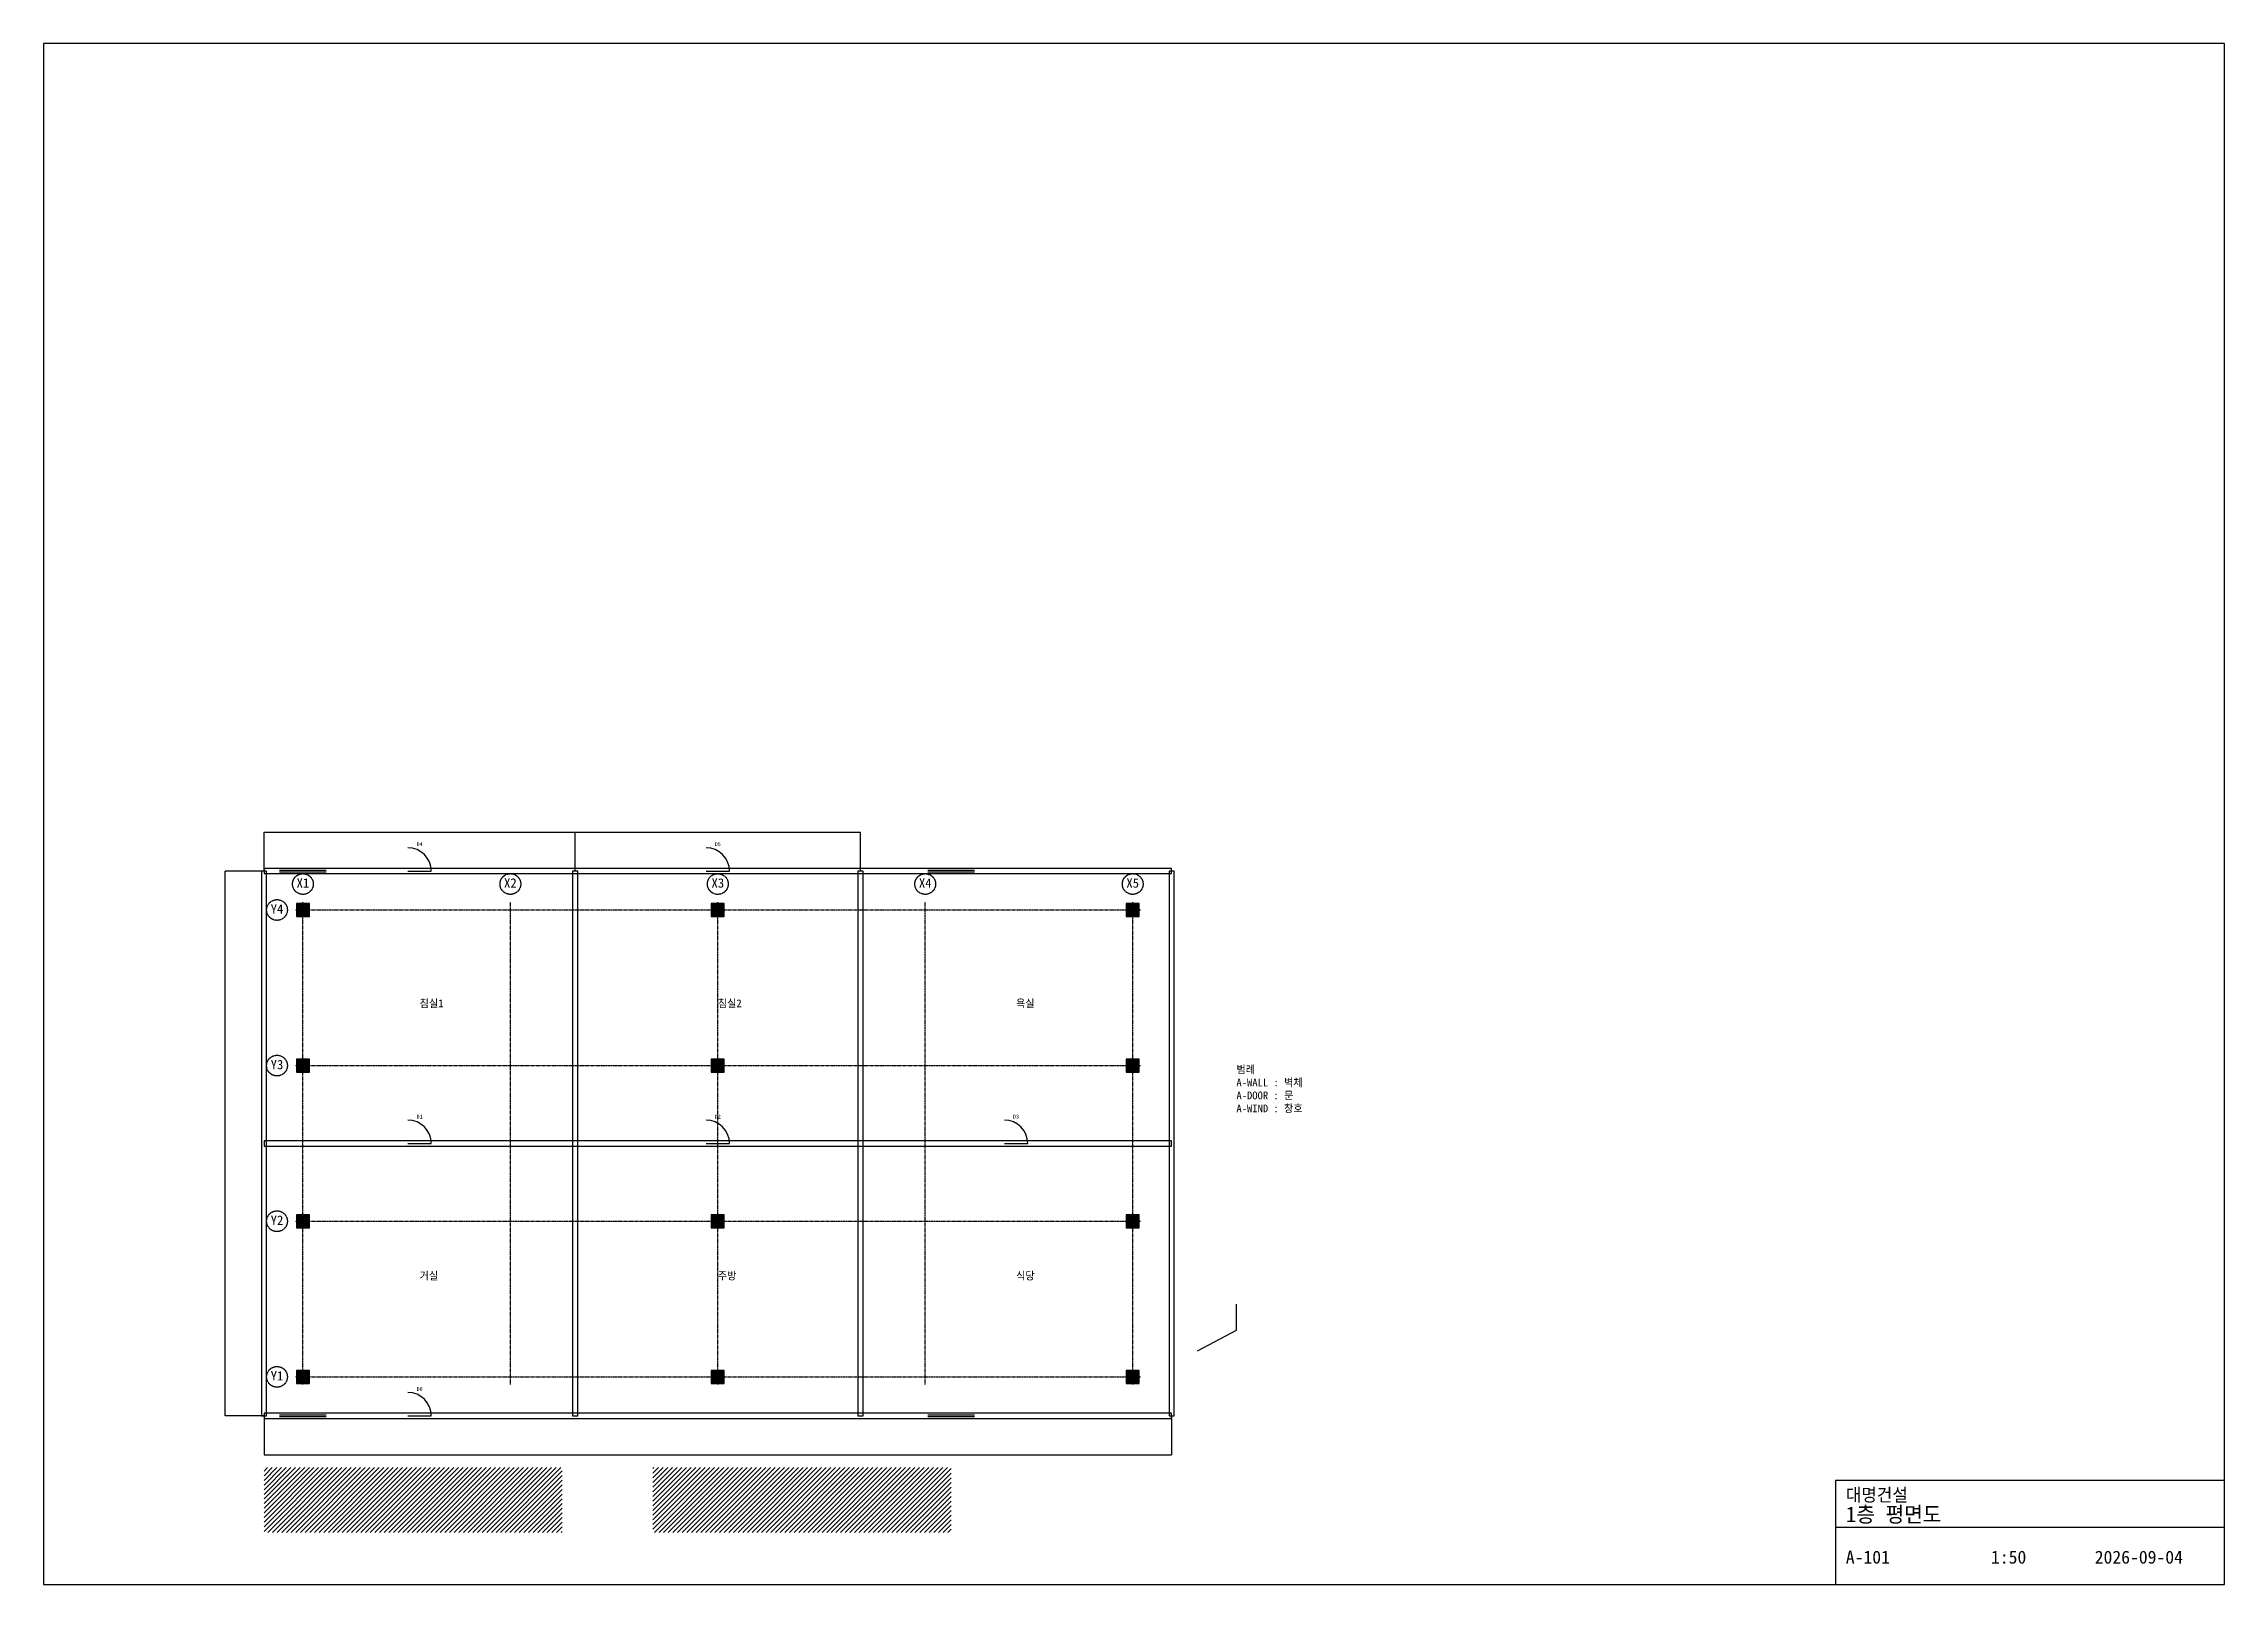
# Model space of a CAD drawing. Header units: millimetres. Extents: x 0 to 42050, y 0 to 29700.
import ezdxf
from ezdxf.enums import TextEntityAlignment as Align

# ---------------------------------------------------------------- set-up
doc = ezdxf.new("R2010")
doc.units = ezdxf.units.MM
doc.linetypes.add('CENTER', pattern=[5.08, 3.175, -0.635, 0.635, -0.635])
for name, color, linetype in [('A-COL', 1, 'CONTINUOUS'), ('A-DIM', 3, 'CONTINUOUS'), ('A-DOOR', 4, 'CONTINUOUS'), ('A-GRID', 8, 'CENTER'), ('A-HATCH', 2, 'CONTINUOUS'), ('A-TEXT', 7, 'CONTINUOUS'), ('A-WALL', 7, 'CONTINUOUS'), ('A-WIND', 6, 'CONTINUOUS'), ('TITLE', 7, 'CONTINUOUS')]:
    doc.layers.add(name, color=color, linetype=linetype)
doc.styles.add('OpenSansCondensed-Light', font='OpenSansCondensed-Light.ttf')
doc.dimstyles.new('EZDXF', dxfattribs={"dimtxt": 0.25, "dimasz": 0.175, "dimexe": 0.375, "dimexo": 0.125, "dimgap": 0.1, "dimtad": 1, "dimlfac": 100, "dimzin": 12, "dimdsep": 46, "dimtxsty": 'OpenSansCondensed-Light', "dimblk": 'ARCHTICK', "dimcen": 2.5, "dimazin": 3, "dimtfac": 0.5, "dimtmove": 2, "dimatfit": 3})

# ---------------------------------------------------------------- blocks, each defined once
blk = doc.blocks.new('TITLEBLOCK')
at = {"layer": 'TITLE'}
blk.add_line((0, 22), (150, 22), dxfattribs=at)
blk.add_lwpolyline([(0, 0), (150, 0), (150, 40), (0, 40)], close=True, dxfattribs=at)
for tag, p, height in [('PROJECT', (4, 32), 5), ('TITLE', (4, 24), 6), ('DWG_NO', (4, 8), 5), ('SCALE', (60, 8), 5), ('DATE', (100, 8), 5)]:
    blk.add_attdef(tag, p, '', height=height, dxfattribs=at)
blk = doc.blocks.new('GRID_BUBBLE')
at = {"layer": 'A-GRID'}
blk.add_circle((0, 0), 400, dxfattribs=at)
blk = doc.blocks.new('DOOR_900')
at = {"layer": 'A-DOOR'}
blk.add_line((0, 0), (900, 0), dxfattribs=at)
blk.add_arc((0, 0), 900, 0, 90, dxfattribs=at)
blk = doc.blocks.new('WIN_1800')
at = {"layer": 'A-WIND'}
for p, q in [((0, 60), (1800, 60)), ((0, 0), (1800, 0))]:
    blk.add_line(p, q, dxfattribs=at)
blk = doc.blocks.new('_ARCHTICK')
at = {"color": 0, "linetype": 'BYBLOCK', "const_width": 0.15}
blk.add_lwpolyline([(-0.5, -0.5), (0.5, 0.5)], dxfattribs=at)

msp = doc.modelspace()

# ---------------------------------------------------------------- hatches: boundary and pattern name
at = {"layer": 'A-COL'}
h = msp.add_hatch(color=1, dxfattribs=at)
h.dxf.hatch_style = 1
h.paths.add_polyline_path([(4875, 12875), (5125, 12875), (5125, 13125), (4875, 13125)])
h = msp.add_hatch(color=1, dxfattribs=at)
h.dxf.hatch_style = 1
h.paths.add_polyline_path([(12875, 12875), (13125, 12875), (13125, 13125), (12875, 13125)])
h = msp.add_hatch(color=1, dxfattribs=at)
h.dxf.hatch_style = 1
h.paths.add_polyline_path([(20875, 12875), (21125, 12875), (21125, 13125), (20875, 13125)])
h = msp.add_hatch(color=1, dxfattribs=at)
h.dxf.hatch_style = 1
h.paths.add_polyline_path([(4875, 9875), (5125, 9875), (5125, 10125), (4875, 10125)])
h = msp.add_hatch(color=1, dxfattribs=at)
h.dxf.hatch_style = 1
h.paths.add_polyline_path([(12875, 9875), (13125, 9875), (13125, 10125), (12875, 10125)])
h = msp.add_hatch(color=1, dxfattribs=at)
h.dxf.hatch_style = 1
h.paths.add_polyline_path([(20875, 9875), (21125, 9875), (21125, 10125), (20875, 10125)])
h = msp.add_hatch(color=1, dxfattribs=at)
h.dxf.hatch_style = 1
h.paths.add_polyline_path([(4875, 6875), (5125, 6875), (5125, 7125), (4875, 7125)])
h = msp.add_hatch(color=1, dxfattribs=at)
h.dxf.hatch_style = 1
h.paths.add_polyline_path([(12875, 6875), (13125, 6875), (13125, 7125), (12875, 7125)])
h = msp.add_hatch(color=1, dxfattribs=at)
h.dxf.hatch_style = 1
h.paths.add_polyline_path([(20875, 6875), (21125, 6875), (21125, 7125), (20875, 7125)])
h = msp.add_hatch(color=1, dxfattribs=at)
h.dxf.hatch_style = 1
h.paths.add_polyline_path([(4875, 3875), (5125, 3875), (5125, 4125), (4875, 4125)])
h = msp.add_hatch(color=1, dxfattribs=at)
h.dxf.hatch_style = 1
h.paths.add_polyline_path([(12875, 3875), (13125, 3875), (13125, 4125), (12875, 4125)])
h = msp.add_hatch(color=1, dxfattribs=at)
h.dxf.hatch_style = 1
h.paths.add_polyline_path([(20875, 3875), (21125, 3875), (21125, 4125), (20875, 4125)])
at = {"layer": 'A-HATCH'}
h = msp.add_hatch(dxfattribs=at)
h.set_pattern_fill('ANSI31', scale=20)
h.paths.add_polyline_path([(4250, 1000), (10000, 1000), (10000, 2250), (4250, 2250)])
h = msp.add_hatch(dxfattribs=at)
h.set_pattern_fill('ANSI31', scale=20)
h.paths.add_polyline_path([(11750, 1000), (17500, 1000), (17500, 2250), (11750, 2250)])

# ---------------------------------------------------------------- linework, layer by layer
at = {"layer": 'A-COL'}
for points in [[(4875, 12875), (5125, 12875), (5125, 13125), (4875, 13125)], [(12875, 12875), (13125, 12875), (13125, 13125), (12875, 13125)], [(20875, 12875), (21125, 12875), (21125, 13125), (20875, 13125)], [(4875, 9875), (5125, 9875), (5125, 10125), (4875, 10125)], [(12875, 9875), (13125, 9875), (13125, 10125), (12875, 10125)], [(20875, 9875), (21125, 9875), (21125, 10125), (20875, 10125)], [(4875, 6875), (5125, 6875), (5125, 7125), (4875, 7125)], [(12875, 6875), (13125, 6875), (13125, 7125), (12875, 7125)], [(20875, 6875), (21125, 6875), (21125, 7125), (20875, 7125)], [(4875, 3875), (5125, 3875), (5125, 4125), (4875, 4125)], [(12875, 3875), (13125, 3875), (13125, 4125), (12875, 4125)], [(20875, 3875), (21125, 3875), (21125, 4125), (20875, 4125)]]:
    msp.add_lwpolyline(points, close=True, dxfattribs=at)
at = {"layer": 'A-GRID'}
for p, q in [((5000, 3850), (5000, 13150)), ((9000, 3850), (9000, 13150)), ((13000, 3850), (13000, 13150)), ((17000, 3850), (17000, 13150)), ((21000, 3850), (21000, 13150)), ((4850, 13000), (21150, 13000)), ((4850, 10000), (21150, 10000)), ((4850, 7000), (21150, 7000)), ((4850, 4000), (21150, 4000))]:
    msp.add_line(p, q, dxfattribs=at)
at = {"layer": 'A-WALL'}
for points in [[(4200, 3250), (4300, 3250), (4300, 13750), (4200, 13750)], [(4250, 13700), (21750, 13700), (21750, 13800), (4250, 13800)], [(10200, 3250), (10300, 3250), (10300, 13750), (10200, 13750)], [(15700, 3250), (15800, 3250), (15800, 13750), (15700, 13750)], [(21700, 3250), (21800, 3250), (21800, 13750), (21700, 13750)], [(4250, 8450), (21750, 8450), (21750, 8550), (4250, 8550)], [(4250, 3200), (21750, 3200), (21750, 3300), (4250, 3300)]]:
    msp.add_lwpolyline(points, close=True, dxfattribs=at)
at = {"layer": 'TITLE'}
msp.add_lwpolyline([(0, 0), (42050, 0), (42050, 29700), (0, 29700)], close=True, dxfattribs=at)

# ---------------------------------------------------------------- block references
at = {"layer": 'A-DOOR'}
ref = msp.add_blockref('DOOR_900', (7025, 13750), dxfattribs=dict(at, xscale=0.5, yscale=0.5))
ref.add_attrib('TAG', 'D4', dxfattribs={"height": 75}).set_placement((7250, 14230), align=Align.CENTER)
ref = msp.add_blockref('DOOR_900', (12775, 13750), dxfattribs=dict(at, xscale=0.5, yscale=0.5))
ref.add_attrib('TAG', 'D5', dxfattribs={"height": 75}).set_placement((13000, 14230), align=Align.CENTER)
ref = msp.add_blockref('DOOR_900', (7025, 8500), dxfattribs=dict(at, xscale=0.5, yscale=0.5))
ref.add_attrib('TAG', 'D1', dxfattribs={"height": 75}).set_placement((7250, 8980), align=Align.CENTER)
ref = msp.add_blockref('DOOR_900', (12775, 8500), dxfattribs=dict(at, xscale=0.5, yscale=0.5))
ref.add_attrib('TAG', 'D2', dxfattribs={"height": 75}).set_placement((13000, 8980), align=Align.CENTER)
ref = msp.add_blockref('DOOR_900', (18525, 8500), dxfattribs=dict(at, xscale=0.5, yscale=0.5))
ref.add_attrib('TAG', 'D3', dxfattribs={"height": 75}).set_placement((18750, 8980), align=Align.CENTER)
ref = msp.add_blockref('DOOR_900', (7025, 3250), dxfattribs=dict(at, xscale=0.5, yscale=0.5))
ref.add_attrib('TAG', 'D6', dxfattribs={"height": 75}).set_placement((7250, 3730), align=Align.CENTER)
at = {"layer": 'A-GRID'}
ref = msp.add_blockref('GRID_BUBBLE', (5000, 13500), dxfattribs=dict(at, xscale=0.5, yscale=0.5))
ref.add_attrib('LABEL', 'X1', dxfattribs={"height": 180}).set_placement((5000, 13430), align=Align.CENTER)
ref = msp.add_blockref('GRID_BUBBLE', (9000, 13500), dxfattribs=dict(at, xscale=0.5, yscale=0.5))
ref.add_attrib('LABEL', 'X2', dxfattribs={"height": 180}).set_placement((9000, 13430), align=Align.CENTER)
ref = msp.add_blockref('GRID_BUBBLE', (13000, 13500), dxfattribs=dict(at, xscale=0.5, yscale=0.5))
ref.add_attrib('LABEL', 'X3', dxfattribs={"height": 180}).set_placement((13000, 13430), align=Align.CENTER)
ref = msp.add_blockref('GRID_BUBBLE', (17000, 13500), dxfattribs=dict(at, xscale=0.5, yscale=0.5))
ref.add_attrib('LABEL', 'X4', dxfattribs={"height": 180}).set_placement((17000, 13430), align=Align.CENTER)
ref = msp.add_blockref('GRID_BUBBLE', (21000, 13500), dxfattribs=dict(at, xscale=0.5, yscale=0.5))
ref.add_attrib('LABEL', 'X5', dxfattribs={"height": 180}).set_placement((21000, 13430), align=Align.CENTER)
ref = msp.add_blockref('GRID_BUBBLE', (4500, 13000), dxfattribs=dict(at, xscale=0.5, yscale=0.5))
ref.add_attrib('LABEL', 'Y4', dxfattribs={"height": 180}).set_placement((4500, 12930), align=Align.CENTER)
ref = msp.add_blockref('GRID_BUBBLE', (4500, 10000), dxfattribs=dict(at, xscale=0.5, yscale=0.5))
ref.add_attrib('LABEL', 'Y3', dxfattribs={"height": 180}).set_placement((4500, 9930), align=Align.CENTER)
ref = msp.add_blockref('GRID_BUBBLE', (4500, 7000), dxfattribs=dict(at, xscale=0.5, yscale=0.5))
ref.add_attrib('LABEL', 'Y2', dxfattribs={"height": 180}).set_placement((4500, 6930), align=Align.CENTER)
ref = msp.add_blockref('GRID_BUBBLE', (4500, 4000), dxfattribs=dict(at, xscale=0.5, yscale=0.5))
ref.add_attrib('LABEL', 'Y1', dxfattribs={"height": 180}).set_placement((4500, 3930), align=Align.CENTER)
at = {"layer": 'A-WIND', "xscale": 0.5, "yscale": 0.5}
for p in [(4550, 13735), (17050, 13735), (4550, 3235), (17050, 3235)]:
    msp.add_blockref('WIN_1800', p, dxfattribs=at)
at = {"layer": 'TITLE', "xscale": 50, "yscale": 50}
msp.add_blockref('TITLEBLOCK', (34550, 0), dxfattribs=at).add_auto_attribs({'DWG_NO': 'A-101', 'TITLE': '1층 평면도', 'SCALE': '1:50', 'DATE': '2026-09-04', 'PROJECT': '대명건설'})

# ---------------------------------------------------------------- texts
at = {"layer": 'A-TEXT'}
for s, p in [('침실1', (7250, 11125)), ('침실2', (13000, 11125)), ('욕실', (18750, 11125)), ('거실', (7250, 5875)), ('주방', (13000, 5875)), ('식당', (18750, 5875))]:
    msp.add_text(s, height=150, dxfattribs=at).set_placement(p)
at = {"layer": 'A-TEXT', "insert": (23000, 10000), "char_height": 150, "width": 9000, "attachment_point": 1}
msp.add_mtext('범례\\P{\\fArial;}A-WALL : 벽체\\PA-DOOR : 문\\PA-WIND : 창호', dxfattribs=at)

# ---------------------------------------------------------------- dimensions: what is measured, and where the dimension line sits
at = {"layer": 'A-DIM'}
for base, p1, p2 in [((4250, 14500), (4250, 13750), (10250, 13750)), ((10250, 14500), (10250, 13750), (15750, 13750)), ((4250, 2500), (4250, 3250), (21750, 3250))]:
    msp.add_linear_dim(base=base, p1=p1, p2=p2, dimstyle='EZDXF', dxfattribs=at).render()
msp.add_linear_dim(base=(3500, 3250), p1=(4250, 3250), p2=(4250, 13750), angle=90, dimstyle='EZDXF', dxfattribs=at).render()

# ---------------------------------------------------------------- leaders
msp.add_leader([(22250, 4500), (23000, 4900), (23000, 5400)], dimstyle='EZDXF', dxfattribs=at)

doc.saveas('drawing.dxf')
